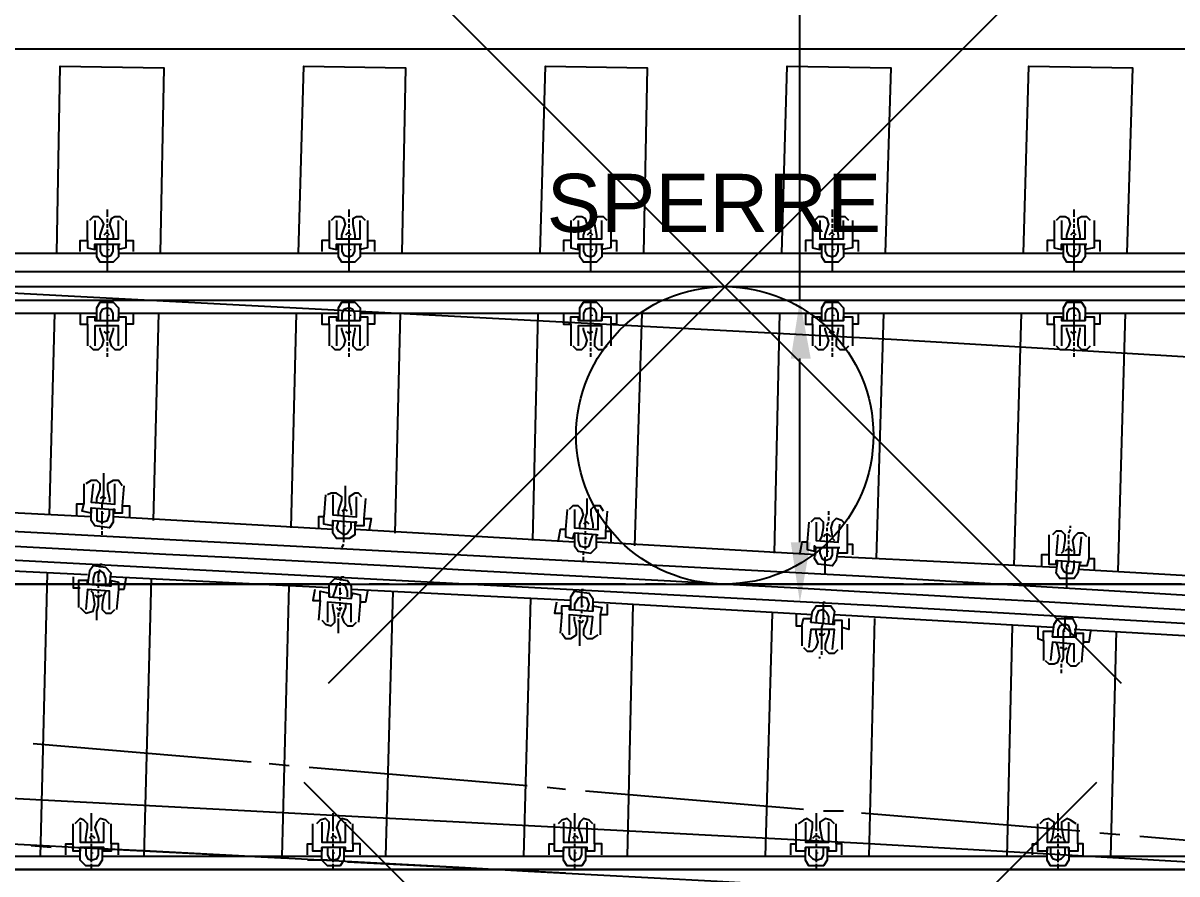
# Model space of a CAD drawing. Header units: millimetres. Extents: x -45 to 90, y -17 to 16.
# Drawn here: x 24.821 to 27.732, y -0.731 to 1.415 of the extents above; entities that cross this region are included whole.
import ezdxf

# ---------------------------------------------------------------- set-up
doc = ezdxf.new("R2010")
doc.units = ezdxf.units.MM
doc.header["$PDMODE"] = 3
doc.layers.add('PDF_Geometry', color=7, linetype='Continuous')
doc.layers.add('PDF_Solid Fills', color=7, linetype='Continuous')
doc.styles.get("Standard").update_dxf_attribs({"font": 'arial.ttf'})

msp = doc.modelspace()

# ---------------------------------------------------------------- linework, layer by layer
at = {"color": 5}
msp.add_line((0, 1.35), (53.4325, 1.35), dxfattribs=at)
at = {"color": 2}
for p, q in [((0, 0.75), (53.4325, 0.75)), ((0, 0), (53.4325, 0)), ((0, 0), (42.783, 0))]:
    msp.add_line(p, q, dxfattribs=at)
msp.add_circle((26.5909, 0.375), 0.375, dxfattribs=at)
for radius in [500.8082, 500.0582]:
    msp.add_arc((-0.8299, -500.0575), radius, 85.235272, 89.904911, dxfattribs=at)
for p in [(26.5909, 0.75), (26.5293, -1.4994)]:
    msp.add_point(p, dxfattribs=at)
at = {"layer": 'PDF_Geometry', "lineweight": 25}
for points in [[(26.7804, 0.7151), (26.7804, 2.205)], [(24.9055, 0.8343), (24.9147, 1.3065), (25.176, 1.3019), (25.1668, 0.8343)], [(25.5152, 0.8343), (25.529, 1.3065), (25.7857, 1.3019), (25.7765, 0.8343)], [(26.1249, 0.8343), (26.1386, 1.3065), (26.3954, 1.3019), (26.3862, 0.8343)], [(26.7346, 0.8343), (26.7483, 1.3065), (27.0096, 1.3019), (26.9959, 0.8343)], [(27.3443, 0.8343), (27.358, 1.3065), (27.6193, 1.3019), (27.6056, 0.8343)], [(32.5654, -0.9971), (32.5096, -0.9928), (29.7237, -0.8144), (26.94, -0.6541), (24.1512, -0.5076), (21.3629, -0.3748), (18.0024, -0.2366), (18.0024, 1.0377), (21.4207, 0.8974), (24.2158, 0.7643), (27.011, 0.6174), (29.8016, 0.4522), (32.5756, 0.2745), (32.616, 0.2745)], [(25.0339, 0.926), (25.0339, 0.9352), (25.0339, 0.9399), (25.0339, 0.9443)], [(25.6436, 0.926), (25.6436, 0.9352), (25.6436, 0.9399), (25.6436, 0.9443)], [(26.2533, 0.926), (26.2533, 0.9352), (26.2533, 0.9399), (26.2533, 0.9443)], [(26.8629, 0.926), (26.8629, 0.9352), (26.8629, 0.9399), (26.8629, 0.9443)], [(27.4726, 0.926), (27.4726, 0.9352), (27.4726, 0.9399), (27.4726, 0.9443)], [(24.9651, 0.8389), (24.9651, 0.8664), (24.9834, 0.8664), (24.9834, 0.8802), (24.9834, 0.9168)], [(25.0155, 0.871), (25.0155, 0.8802), (25.0247, 0.9077), (25.0201, 0.9168), (25.011, 0.926), (24.9972, 0.926), (24.988, 0.9168)], [(25.0018, 0.9168), (25.0018, 0.871), (25.0614, 0.871), (25.0614, 0.9168)], [(25.0339, 0.9122), (25.0339, 0.9214)], [(25.0339, 0.8985), (25.0339, 0.9077)], [(25.0751, 0.9168), (25.066, 0.926), (25.0522, 0.926), (25.043, 0.9214), (25.0385, 0.9077), (25.0476, 0.8802), (25.0476, 0.871)], [(25.0797, 0.9168), (25.0797, 0.8664), (25.0981, 0.8664), (25.0981, 0.8389)], [(25.5931, 0.9168), (25.5931, 0.8664), (25.5748, 0.8664), (25.5748, 0.8389)], [(25.6252, 0.871), (25.6252, 0.8802), (25.6344, 0.9077), (25.6298, 0.9214), (25.6206, 0.926), (25.6069, 0.926), (25.5977, 0.9168)], [(25.6115, 0.9168), (25.6115, 0.871), (25.6711, 0.871), (25.6711, 0.9168)], [(25.6436, 0.9122), (25.6436, 0.9214)], [(25.6436, 0.8985), (25.6436, 0.9077)], [(25.6848, 0.9168), (25.6757, 0.926), (25.6619, 0.926), (25.6527, 0.9214), (25.6527, 0.9077), (25.6573, 0.8802), (25.6573, 0.871)], [(25.6894, 0.9168), (25.6894, 0.8664), (25.7077, 0.8664), (25.7077, 0.8389)], [(26.2028, 0.9168), (26.2028, 0.8664), (26.1845, 0.8664), (26.1845, 0.8389)], [(26.2349, 0.871), (26.2349, 0.8802), (26.2441, 0.9077), (26.2395, 0.9214), (26.2303, 0.926), (26.2166, 0.926), (26.2074, 0.9168)], [(26.2212, 0.9168), (26.2212, 0.871), (26.2808, 0.871), (26.2808, 0.9168)], [(26.2533, 0.9122), (26.2533, 0.9214)], [(26.2533, 0.8985), (26.2533, 0.9077)], [(26.2945, 0.9168), (26.2853, 0.926), (26.2716, 0.926), (26.2624, 0.9214), (26.2624, 0.9077), (26.267, 0.8802), (26.267, 0.871)], [(26.3037, 0.9168), (26.3037, 0.8664), (26.3174, 0.8664), (26.3174, 0.8389)], [(26.8125, 0.9168), (26.8125, 0.8664), (26.7942, 0.8664), (26.7942, 0.8389)], [(26.8446, 0.871), (26.8446, 0.8802), (26.8538, 0.9077), (26.8492, 0.9214), (26.84, 0.926), (26.8263, 0.926), (26.8171, 0.9168)], [(26.8308, 0.9168), (26.8308, 0.871), (26.8904, 0.871), (26.8904, 0.9168)], [(26.8629, 0.9122), (26.8629, 0.9214)], [(26.8629, 0.8985), (26.8629, 0.9077)], [(26.9042, 0.9168), (26.895, 0.926), (26.8813, 0.926), (26.8721, 0.9214), (26.8721, 0.9077), (26.8767, 0.8802), (26.8767, 0.871)], [(26.9134, 0.9168), (26.9134, 0.8664), (26.9271, 0.8664), (26.9271, 0.8389)], [(27.4222, 0.9168), (27.4222, 0.8664), (27.4039, 0.8664), (27.4039, 0.8389)], [(27.4543, 0.871), (27.4543, 0.8802), (27.4635, 0.9077), (27.4589, 0.9214), (27.4497, 0.926), (27.436, 0.926), (27.4268, 0.9168)], [(27.4405, 0.9168), (27.4405, 0.871), (27.5001, 0.871), (27.5001, 0.9168)], [(27.4726, 0.9122), (27.4726, 0.9214)], [(27.4726, 0.8985), (27.4726, 0.9077)], [(27.5139, 0.9168), (27.5047, 0.926), (27.491, 0.926), (27.4818, 0.9214), (27.4818, 0.9077), (27.4864, 0.8802), (27.4864, 0.871)], [(27.5231, 0.9168), (27.5231, 0.8664), (27.5368, 0.8664), (27.5368, 0.8389)], [(25.0385, 0.8802), (25.0339, 0.8847), (25.0293, 0.8847), (25.0247, 0.8802)], [(25.0339, 0.8847), (25.0339, 0.8939)], [(25.0339, 0.7885), (25.0339, 0.8022), (25.0339, 0.816), (25.0339, 0.8297), (25.0339, 0.8435), (25.0339, 0.8526), (25.0339, 0.8664), (25.0339, 0.8802)], [(25.6481, 0.8802), (25.6436, 0.8847), (25.639, 0.8847), (25.6344, 0.8802)], [(25.6436, 0.8847), (25.6436, 0.8939)], [(25.6436, 0.7885), (25.6436, 0.8022), (25.6436, 0.816), (25.6436, 0.8297), (25.6436, 0.8435), (25.6436, 0.8526), (25.6436, 0.8664), (25.6436, 0.8802)], [(26.2578, 0.8802), (26.2533, 0.8847), (26.2487, 0.8847), (26.2441, 0.8802)], [(26.2533, 0.8847), (26.2533, 0.8939)], [(26.2533, 0.7885), (26.2533, 0.8022), (26.2533, 0.816), (26.2533, 0.8297), (26.2533, 0.8435), (26.2533, 0.8526), (26.2533, 0.8664), (26.2533, 0.8802)], [(26.8675, 0.8802), (26.8629, 0.8847), (26.8584, 0.8847), (26.8538, 0.8802)], [(26.8629, 0.8847), (26.8629, 0.8939)], [(26.8629, 0.7885), (26.8629, 0.8022), (26.8629, 0.816), (26.8629, 0.8297), (26.8629, 0.8435), (26.8629, 0.8526), (26.8629, 0.8664), (26.8629, 0.8802)], [(27.4772, 0.8802), (27.4726, 0.8847), (27.468, 0.8847), (27.4635, 0.8802)], [(27.4726, 0.8847), (27.4726, 0.8939)], [(27.4726, 0.7885), (27.4726, 0.8022), (27.4726, 0.816), (27.4726, 0.8297), (27.4726, 0.8435), (27.4726, 0.8526), (27.4726, 0.8664), (27.4726, 0.8802)], [(24.9834, 0.8664), (24.9834, 0.8481), (25.0018, 0.8435), (25.0018, 0.8572), (25.0064, 0.8572), (25.0614, 0.8572), (25.0614, 0.8253), (25.0476, 0.8114), (25.0155, 0.8114), (25.0064, 0.8253), (25.0064, 0.8572)], [(25.0155, 0.8572), (25.0155, 0.8389), (25.0201, 0.8297), (25.0339, 0.8253), (25.043, 0.8297), (25.0476, 0.8389), (25.0476, 0.8572)], [(25.0797, 0.8664), (25.0797, 0.8481), (25.0614, 0.8435), (25.0614, 0.8572), (25.066, 0.8572)], [(25.5931, 0.8664), (25.5931, 0.8481), (25.6115, 0.8435), (25.6115, 0.8572), (25.6161, 0.8572), (25.6711, 0.8572), (25.6711, 0.8253), (25.6573, 0.8114), (25.6252, 0.8114), (25.6161, 0.8253), (25.6161, 0.8572)], [(25.6252, 0.8572), (25.6252, 0.8389), (25.6298, 0.8297), (25.6436, 0.8253), (25.6527, 0.8297), (25.6573, 0.8389), (25.6573, 0.8572)], [(25.6894, 0.8664), (25.6894, 0.8481), (25.6711, 0.8435), (25.6711, 0.8572), (25.6757, 0.8572)], [(26.2028, 0.8664), (26.2028, 0.8481), (26.2212, 0.8435), (26.2212, 0.8572), (26.2257, 0.8572), (26.2808, 0.8572), (26.2808, 0.8253), (26.267, 0.8114), (26.2349, 0.8114), (26.2257, 0.8253), (26.2257, 0.8572)], [(26.2349, 0.8572), (26.2349, 0.8389), (26.2395, 0.8297), (26.2533, 0.8253), (26.2624, 0.8297), (26.267, 0.8389), (26.267, 0.8572)], [(26.3037, 0.8664), (26.3037, 0.8481), (26.2808, 0.8435), (26.2808, 0.8572), (26.2853, 0.8572)], [(26.8125, 0.8664), (26.8125, 0.8481), (26.8308, 0.8435), (26.8308, 0.8572), (26.8354, 0.8572), (26.8904, 0.8572), (26.8904, 0.8253), (26.8767, 0.8114), (26.8446, 0.8114), (26.8354, 0.8253), (26.8354, 0.8572)], [(26.8446, 0.8572), (26.8446, 0.8389), (26.8492, 0.8297), (26.8629, 0.8253), (26.8721, 0.8297), (26.8767, 0.8389), (26.8767, 0.8572)], [(26.9134, 0.8664), (26.9134, 0.8481), (26.8904, 0.8435), (26.8904, 0.8572), (26.895, 0.8572)], [(27.4222, 0.8664), (27.4222, 0.8481), (27.4405, 0.8435), (27.4405, 0.8572), (27.4451, 0.8572), (27.5001, 0.8572), (27.5001, 0.8253), (27.491, 0.8114), (27.4543, 0.8114), (27.4451, 0.8253), (27.4451, 0.8572)], [(27.4543, 0.8572), (27.4543, 0.8389), (27.4589, 0.8297), (27.4726, 0.8253), (27.4818, 0.8297), (27.4864, 0.8389), (27.4864, 0.8572)], [(27.5231, 0.8664), (27.5231, 0.8481), (27.5001, 0.8435), (27.5001, 0.8572), (27.5047, 0.8572)], [(24.4471, 0.8343), (25.0064, 0.8343)], [(25.0614, 0.8343), (25.6161, 0.8343)], [(25.6711, 0.8343), (26.2257, 0.8343)], [(26.2808, 0.8343), (26.8354, 0.8343)], [(26.8904, 0.8343), (27.4451, 0.8343)], [(27.5001, 0.8343), (28.0548, 0.8343)], [(32.5931, 0.7151), (18.6069, 0.7151), (18.6069, 0.7885), (32.5931, 0.7885), (32.6527, 0.7885), (32.7123, 0.7885), (40.7849, 0.7885), (41.9722, 0.7885)], [(32.7123, 0.7151), (32.6527, 0.7151), (32.5931, 0.7151), (19.0745, 0.7151), (18.1394, 0.7151), (17.1859, 0.7151), (17.1859, 0.6968), (17.1721, 0.6968), (17.1492, 0.6876), (17.14, 0.6693), (17.1492, 0.6464), (17.1675, 0.6372)], [(24.9834, 0.6555), (24.9834, 0.6739), (25.0018, 0.6739), (25.0018, 0.6647), (25.0064, 0.6647), (25.0064, 0.6968), (25.0155, 0.7107), (25.0476, 0.7107), (25.0614, 0.6968), (25.0614, 0.6647), (25.0614, 0.6739), (25.0797, 0.6739), (25.0797, 0.6555)], [(25.0339, 0.6143), (25.0339, 0.6234), (25.0339, 0.628), (25.0339, 0.6372), (25.0339, 0.6418), (25.0339, 0.6509), (25.0339, 0.6555), (25.0339, 0.6647), (25.0339, 0.6693), (25.0339, 0.6784), (25.0339, 0.6876), (25.0339, 0.6922), (25.0339, 0.7014), (25.0339, 0.706), (25.0339, 0.7151), (25.0385, 0.7151)], [(25.5931, 0.6555), (25.5931, 0.6739), (25.6115, 0.6739), (25.6115, 0.6647), (25.6161, 0.6647), (25.6161, 0.6968), (25.6252, 0.7107), (25.6573, 0.7107), (25.6711, 0.6968), (25.6711, 0.6647), (25.6711, 0.6739), (25.6894, 0.6739), (25.6894, 0.6555)], [(25.6436, 0.6143), (25.6436, 0.6234), (25.6436, 0.628), (25.6436, 0.6372), (25.6436, 0.6418), (25.6436, 0.6509), (25.6436, 0.6555), (25.6436, 0.6647), (25.6436, 0.6693), (25.6436, 0.6784), (25.6436, 0.6876), (25.6436, 0.6922), (25.6436, 0.7014), (25.6436, 0.706), (25.6436, 0.7151), (25.6481, 0.7151)], [(26.2028, 0.6555), (26.2028, 0.6739), (26.2212, 0.6739), (26.2212, 0.6647), (26.2257, 0.6647), (26.2257, 0.6968), (26.2349, 0.7107), (26.267, 0.7107), (26.2808, 0.6968), (26.2808, 0.6647), (26.2808, 0.6739), (26.3037, 0.6739), (26.3037, 0.6555)], [(26.2533, 0.6143), (26.2533, 0.6234), (26.2533, 0.628), (26.2533, 0.6372), (26.2533, 0.6418), (26.2533, 0.6509), (26.2533, 0.6555), (26.2533, 0.6647), (26.2533, 0.6693), (26.2533, 0.6784), (26.2533, 0.6876), (26.2533, 0.6922), (26.2533, 0.7014), (26.2533, 0.706), (26.2533, 0.7151), (26.2578, 0.7151)], [(26.8125, 0.6555), (26.8125, 0.6739), (26.8308, 0.6739), (26.8308, 0.6647), (26.8354, 0.6647), (26.8354, 0.6968), (26.8446, 0.7107), (26.8767, 0.7107), (26.8904, 0.6968), (26.8904, 0.6647), (26.8904, 0.6739), (26.9134, 0.6739), (26.9134, 0.6555)], [(26.8629, 0.6143), (26.8629, 0.6234), (26.8629, 0.628), (26.8629, 0.6372), (26.8629, 0.6418), (26.8629, 0.6509), (26.8629, 0.6555), (26.8629, 0.6647), (26.8629, 0.6693), (26.8629, 0.6784), (26.8629, 0.6876), (26.8629, 0.6922), (26.8629, 0.7014), (26.8629, 0.706), (26.8629, 0.7151), (26.8675, 0.7151)], [(27.4222, 0.6555), (27.4222, 0.6739), (27.4405, 0.6739), (27.4405, 0.6647), (27.4451, 0.6647), (27.4451, 0.6968), (27.4543, 0.7107), (27.491, 0.7107), (27.5001, 0.6968), (27.5001, 0.6647), (27.5001, 0.6739), (27.5231, 0.6739), (27.5231, 0.6555)], [(27.4726, 0.6143), (27.4726, 0.6234), (27.4726, 0.628), (27.4726, 0.6372), (27.4726, 0.6418), (27.4726, 0.6509), (27.4726, 0.6555), (27.4726, 0.6647), (27.4726, 0.6693), (27.4726, 0.6784), (27.4726, 0.6876), (27.4726, 0.6922), (27.4726, 0.7014), (27.4726, 0.706), (27.4726, 0.7151), (27.4772, 0.7151)], [(24.4471, 0.683), (25.0064, 0.683)], [(24.8872, 0.1742), (24.9009, 0.683)], [(24.9651, 0.683), (24.9651, 0.6555), (24.9834, 0.6555), (24.9834, 0.6005)], [(25.0476, 0.6647), (25.0476, 0.683), (25.043, 0.6922), (25.0339, 0.6968), (25.0201, 0.6922), (25.0155, 0.683), (25.0155, 0.6647)], [(25.0614, 0.683), (25.6161, 0.683)], [(25.0981, 0.683), (25.0981, 0.6555), (25.0797, 0.6555), (25.0797, 0.6005)], [(25.1622, 0.683), (25.1485, 0.1604)], [(25.4969, 0.1421), (25.5106, 0.683)], [(25.5748, 0.683), (25.5748, 0.6555), (25.5931, 0.6555), (25.5931, 0.6005)], [(25.6573, 0.6647), (25.6573, 0.683), (25.6527, 0.6922), (25.6436, 0.6968), (25.6298, 0.6922), (25.6252, 0.683), (25.6252, 0.6647)], [(25.6711, 0.683), (26.2257, 0.683)], [(25.7077, 0.683), (25.7077, 0.6555), (25.6894, 0.6555), (25.6894, 0.6005)], [(25.7719, 0.683), (25.7582, 0.1284)], [(26.1066, 0.11), (26.1203, 0.683)], [(26.1845, 0.683), (26.1845, 0.6555), (26.2028, 0.6555), (26.2028, 0.6005)], [(26.267, 0.6647), (26.267, 0.683), (26.2624, 0.6922), (26.2533, 0.6968), (26.2395, 0.6922), (26.2349, 0.683), (26.2349, 0.6647)], [(26.2808, 0.683), (26.8354, 0.683)], [(26.3174, 0.683), (26.3174, 0.6555), (26.3037, 0.6555), (26.3037, 0.6005)], [(26.3816, 0.683), (26.3633, 0.0963)], [(26.7162, 0.0779), (26.73, 0.683)], [(26.7942, 0.683), (26.7942, 0.6555), (26.8125, 0.6555), (26.8125, 0.6005)], [(26.8767, 0.6647), (26.8767, 0.683), (26.8721, 0.6922), (26.8629, 0.6968), (26.8492, 0.6922), (26.8446, 0.683), (26.8446, 0.6647)], [(26.8904, 0.683), (27.4451, 0.683)], [(26.9271, 0.683), (26.9271, 0.6555), (26.9134, 0.6555), (26.9134, 0.6005)], [(26.9913, 0.683), (26.973, 0.0642)], [(27.3214, 0.0458), (27.3397, 0.683)], [(27.4039, 0.683), (27.4039, 0.6555), (27.4222, 0.6555), (27.4222, 0.6005)], [(27.4864, 0.6647), (27.4864, 0.683), (27.4818, 0.6922), (27.4726, 0.6968), (27.4589, 0.6922), (27.4543, 0.683), (27.4543, 0.6647)], [(27.5001, 0.683), (28.0548, 0.683)], [(27.5368, 0.683), (27.5368, 0.6555), (27.5231, 0.6555), (27.5231, 0.6005)], [(27.601, 0.683), (27.5826, 0.0321)], [(24.988, 0.6005), (24.9972, 0.5914), (25.011, 0.5914), (25.0201, 0.6005), (25.0247, 0.6143), (25.0155, 0.6418), (25.0155, 0.6464)], [(25.0614, 0.6005), (25.0614, 0.6509), (25.0018, 0.6509), (25.0018, 0.6005)], [(25.0064, 0.6647), (25.0614, 0.6647)], [(25.0476, 0.6464), (25.0476, 0.6418), (25.0385, 0.6143), (25.043, 0.6005), (25.0522, 0.5914), (25.066, 0.5914), (25.0751, 0.6005)], [(25.5977, 0.6005), (25.6069, 0.5914), (25.6206, 0.5914), (25.6298, 0.6005), (25.6344, 0.6143), (25.6252, 0.6418), (25.6252, 0.6464)], [(25.6711, 0.6005), (25.6711, 0.6509), (25.6115, 0.6509), (25.6115, 0.6005)], [(25.6161, 0.6647), (25.6711, 0.6647)], [(25.6573, 0.6464), (25.6573, 0.6418), (25.6527, 0.6143), (25.6527, 0.6005), (25.6619, 0.5914), (25.6757, 0.5914), (25.6848, 0.6005)], [(26.2074, 0.6005), (26.2166, 0.5914), (26.2303, 0.5914), (26.2395, 0.6005), (26.2441, 0.6143), (26.2349, 0.6418), (26.2349, 0.6464)], [(26.2808, 0.6005), (26.2808, 0.6509), (26.2212, 0.6509), (26.2212, 0.6005)], [(26.2257, 0.6647), (26.2808, 0.6647)], [(26.267, 0.6464), (26.267, 0.6418), (26.2624, 0.6143), (26.2624, 0.6005), (26.2716, 0.5914), (26.2853, 0.5914), (26.2945, 0.6005)], [(26.8171, 0.6005), (26.8263, 0.5914), (26.84, 0.5914), (26.8492, 0.6005), (26.8538, 0.6143), (26.8446, 0.6418), (26.8446, 0.6464)], [(26.8904, 0.6005), (26.8904, 0.6509), (26.8308, 0.6509), (26.8308, 0.6005)], [(26.8354, 0.6647), (26.8904, 0.6647)], [(26.8767, 0.6464), (26.8767, 0.6418), (26.8721, 0.6143), (26.8721, 0.6005), (26.8813, 0.5914), (26.895, 0.5914), (26.9042, 0.6005)], [(27.4268, 0.6005), (27.436, 0.5914), (27.4497, 0.5914), (27.4589, 0.6005), (27.4635, 0.6143), (27.4543, 0.6418), (27.4543, 0.6464)], [(27.5001, 0.6005), (27.5001, 0.6509), (27.4405, 0.6509), (27.4405, 0.6005)], [(27.4451, 0.6647), (27.5001, 0.6647)], [(27.4864, 0.6464), (27.4864, 0.6418), (27.4818, 0.6143), (27.4818, 0.6005), (27.491, 0.5914), (27.5047, 0.5914), (27.5139, 0.6005)], [(25.0247, 0.6372), (25.0293, 0.6326), (25.0339, 0.6326), (25.0385, 0.6372)], [(25.6344, 0.6372), (25.639, 0.6326), (25.6436, 0.6326), (25.6481, 0.6372)], [(26.2441, 0.6372), (26.2487, 0.6326), (26.2533, 0.6326), (26.2578, 0.6372)], [(26.8538, 0.6372), (26.8584, 0.6326), (26.8629, 0.6326), (26.8675, 0.6372)], [(27.4635, 0.6372), (27.468, 0.6326), (27.4726, 0.6326), (27.4772, 0.6372)], [(25.0339, 0.6005), (25.0339, 0.6097)], [(25.0339, 0.5868), (25.0339, 0.5961)], [(25.0339, 0.573), (25.0339, 0.5822)], [(25.6436, 0.6005), (25.6436, 0.6097)], [(25.6436, 0.5868), (25.6436, 0.5961)], [(25.6436, 0.573), (25.6436, 0.5822)], [(26.2533, 0.6005), (26.2533, 0.6097)], [(26.2533, 0.5868), (26.2533, 0.5961)], [(26.2533, 0.573), (26.2533, 0.5822)], [(26.8629, 0.6005), (26.8629, 0.6097)], [(26.8629, 0.5868), (26.8629, 0.5961)], [(26.8629, 0.573), (26.8629, 0.5822)], [(27.4726, 0.6005), (27.4726, 0.6097)], [(27.4726, 0.5868), (27.4726, 0.5961)], [(27.4726, 0.573), (27.4726, 0.5822)], [(26.7804, 0.1054), (26.7804, 0.5684)], [(32.6114, -0.3988), (32.5518, -0.3942), (29.7601, -0.2155), (26.973, -0.055), (24.1812, 0.0917), (21.3895, 0.2246), (18.6024, 0.3392), (18.6024, 0.4126), (21.3941, 0.298), (24.1858, 0.165), (26.9775, 0.0183), (29.7647, -0.1467), (32.5564, -0.3255), (32.616, -0.3255)], [(25.0201, 0.1879), (25.0201, 0.2017), (25.0247, 0.2155), (25.0247, 0.2292), (25.0247, 0.243), (25.0247, 0.2567), (25.0247, 0.2705), (25.0247, 0.2796)], [(24.9743, 0.2523), (24.9743, 0.2017), (24.9559, 0.2017), (24.9559, 0.1742)], [(25.0064, 0.2063), (25.0064, 0.2155), (25.0155, 0.2384), (25.0155, 0.2523), (25.0064, 0.2613), (24.9926, 0.2613), (24.9789, 0.2523)], [(24.9972, 0.2523), (24.9926, 0.2063), (25.0522, 0.2017), (25.0522, 0.2523)], [(25.0705, 0.2475), (25.0614, 0.2613), (25.0476, 0.2613), (25.0339, 0.2523), (25.0339, 0.2384), (25.0385, 0.2155), (25.0385, 0.2063)], [(25.0751, 0.2475), (25.0705, 0.1971), (25.0889, 0.1971), (25.0889, 0.1696)], [(25.6298, 0.1054), (25.6298, 0.1192), (25.6298, 0.1329), (25.6298, 0.1467), (25.6298, 0.1559), (25.6298, 0.1696), (25.6298, 0.1834), (25.6344, 0.1971), (25.6344, 0.2109), (25.6344, 0.2246), (25.6344, 0.2384), (25.6344, 0.2475)], [(25.0293, 0.2155), (25.0247, 0.22), (25.0201, 0.22), (25.0155, 0.2155)], [(25.584, 0.2246), (25.5794, 0.1696), (25.5656, 0.1696), (25.5656, 0.1421)], [(25.6161, 0.1742), (25.6161, 0.1834), (25.6252, 0.2109), (25.6252, 0.22), (25.6115, 0.2292), (25.5977, 0.2292), (25.5886, 0.2246)], [(25.6023, 0.2246), (25.6023, 0.1742), (25.6619, 0.1696), (25.6619, 0.22)], [(25.6757, 0.22), (25.6665, 0.2292), (25.6573, 0.2292), (25.6436, 0.22), (25.6436, 0.2063), (25.6481, 0.1834), (25.6481, 0.1742)], [(25.6848, 0.2155), (25.6802, 0.165), (25.6986, 0.165), (25.694, 0.1377)], [(26.2395, 0.1377), (26.2395, 0.1513), (26.2395, 0.165), (26.2441, 0.1788), (26.2441, 0.1925), (26.2441, 0.2063), (26.2441, 0.2155)], [(24.9926, 0.1696), (24.4379, 0.1971)], [(25.0705, 0.1971), (25.0705, 0.1788), (25.0522, 0.1788), (25.0522, 0.1879), (25.0476, 0.1879), (25.0476, 0.1559), (25.0385, 0.1421), (25.0018, 0.1467), (24.9926, 0.1604), (24.9926, 0.1925), (24.9926, 0.1788), (24.9697, 0.1834), (24.9743, 0.2017)], [(24.9926, 0.1925), (25.0476, 0.1879)], [(25.0064, 0.1925), (25.0064, 0.1742), (25.0064, 0.1604), (25.0201, 0.1559), (25.0339, 0.1604), (25.0385, 0.1742), (25.0385, 0.1879)], [(25.0201, 0.1513), (25.0201, 0.165), (25.0201, 0.1788), (25.0201, 0.1834)], [(25.639, 0.1834), (25.6344, 0.1879), (25.6298, 0.1879), (25.6252, 0.1834)], [(26.1937, 0.1879), (26.1891, 0.1377), (26.1753, 0.1377), (26.1707, 0.11)], [(26.2257, 0.1421), (26.2257, 0.1513), (26.2349, 0.1742), (26.2303, 0.1879), (26.2212, 0.1971), (26.2074, 0.1971), (26.1982, 0.1879)], [(26.212, 0.1879), (26.212, 0.1421), (26.2716, 0.1377), (26.2716, 0.1879)], [(26.2853, 0.1834), (26.2762, 0.1971), (26.2624, 0.1971), (26.2533, 0.1879), (26.2533, 0.1742), (26.2578, 0.1513), (26.2578, 0.1421)], [(26.2945, 0.1834), (26.2899, 0.1329), (26.3037, 0.1329), (26.3037, 0.1054)], [(26.8538, 0.1742), (26.8538, 0.1834)], [(25.0201, 0.1377), (25.0201, 0.1467)], [(25.6023, 0.1377), (25.0476, 0.1696)], [(25.6802, 0.165), (25.6802, 0.1467), (25.6573, 0.1467), (25.6619, 0.1559), (25.6573, 0.1559), (25.6573, 0.1238), (25.6436, 0.1146), (25.6115, 0.1146), (25.6023, 0.1284), (25.6023, 0.1604), (25.6023, 0.1467), (25.5794, 0.1513), (25.5794, 0.1696)], [(25.6023, 0.1604), (25.6573, 0.1559)], [(25.6161, 0.1604), (25.6115, 0.1421), (25.6161, 0.1329), (25.6298, 0.1238), (25.639, 0.1284), (25.6481, 0.1421), (25.6481, 0.1559)], [(26.2487, 0.1513), (26.2441, 0.1559), (26.2395, 0.1559), (26.2349, 0.1513)], [(26.8033, 0.1559), (26.7988, 0.1054), (26.785, 0.1054), (26.7804, 0.0779)], [(26.8308, 0.11), (26.8354, 0.1192), (26.84, 0.1421), (26.84, 0.1559), (26.8308, 0.165), (26.8171, 0.165), (26.8079, 0.1559)], [(26.8217, 0.1559), (26.8217, 0.11), (26.8767, 0.1054), (26.8813, 0.1513)], [(26.8492, 0.1467), (26.8538, 0.1559)], [(26.8538, 0.1604), (26.8538, 0.1696)], [(26.895, 0.1513), (26.8859, 0.1604), (26.8721, 0.165), (26.8629, 0.1559), (26.8584, 0.1421), (26.8629, 0.1146), (26.8675, 0.11)], [(26.8996, 0.1513), (26.8996, 0.1009), (26.9134, 0.1009), (26.9134, 0.0733)], [(27.4635, 0.1421), (27.4635, 0.1467)], [(25.0201, 0.1238), (25.0201, 0.1329)], [(26.212, 0.1054), (25.6573, 0.1377)], [(26.1891, 0.1377), (26.1891, 0.1192), (26.2074, 0.1146), (26.212, 0.1284), (26.212, 0.0963), (26.2212, 0.0825), (26.2533, 0.0779), (26.267, 0.0917), (26.267, 0.1238), (26.212, 0.1284)], [(26.2212, 0.1284), (26.2212, 0.11), (26.2257, 0.0963), (26.2395, 0.0917), (26.2487, 0.0963), (26.2533, 0.11), (26.2578, 0.1238)], [(26.2395, 0.1238), (26.2395, 0.1329)], [(26.2395, 0.1009), (26.2395, 0.1146), (26.2395, 0.1192)], [(26.2899, 0.1329), (26.2899, 0.1146), (26.267, 0.1146), (26.267, 0.1238), (26.2716, 0.1238)], [(26.8584, 0.1192), (26.8538, 0.1238), (26.8446, 0.1238), (26.84, 0.1192)], [(26.8492, 0.1329), (26.8492, 0.1421)], [(26.8492, 0.0688), (26.8492, 0.0825), (26.8492, 0.0871), (26.8492, 0.0917), (26.8492, 0.1009), (26.8492, 0.1054), (26.8492, 0.1146), (26.8492, 0.1192), (26.8492, 0.1284)], [(27.4084, 0.1238), (27.4084, 0.0733), (27.3901, 0.0733), (27.3901, 0.0458)], [(27.4405, 0.0779), (27.4451, 0.0825), (27.4497, 0.11), (27.4497, 0.1238), (27.4405, 0.1329), (27.4268, 0.1329), (27.4176, 0.1238)], [(27.4314, 0.1238), (27.4268, 0.0733), (27.4864, 0.0733), (27.491, 0.1192)], [(27.4589, 0.1284), (27.4635, 0.1377)], [(27.4589, 0.1146), (27.4589, 0.1238)], [(27.5047, 0.1192), (27.4955, 0.1284), (27.4818, 0.1284), (27.4726, 0.1192), (27.468, 0.11), (27.4726, 0.0825), (27.4726, 0.0733)], [(27.5093, 0.1192), (27.5093, 0.0642), (27.5231, 0.0642), (27.5231, 0.0367)], [(25.6252, 0.0917), (25.6298, 0.1009)], [(26.2395, 0.0871), (26.2395, 0.0963)], [(26.8217, 0.0733), (26.267, 0.1054)], [(26.7988, 0.1054), (26.7988, 0.0871), (26.8171, 0.0825), (26.8171, 0.0963), (26.8217, 0.0917), (26.8767, 0.0917), (26.8721, 0.0596), (26.8629, 0.0458), (26.8263, 0.0504), (26.8171, 0.0642), (26.8217, 0.0917)], [(26.8308, 0.0917), (26.8308, 0.0779), (26.8354, 0.0642), (26.8446, 0.0596), (26.8584, 0.0642), (26.8629, 0.0733), (26.8629, 0.0917)], [(26.8996, 0.1009), (26.8996, 0.0779), (26.8767, 0.0779), (26.8767, 0.0917), (26.8813, 0.0917)], [(27.4543, -0.0092), (27.4543, 0.0046), (27.4543, 0.0183), (27.4543, 0.0321), (27.4543, 0.0458), (27.4589, 0.055), (27.4589, 0.0688), (27.4589, 0.0825), (27.4589, 0.0963)], [(27.4589, 0.1009), (27.4589, 0.11)], [(26.2349, 0.0733), (26.2349, 0.0825)], [(26.2349, 0.0596), (26.2349, 0.0688)], [(26.8446, 0.0231), (26.8446, 0.0367), (26.8446, 0.0413), (26.8446, 0.0504), (26.8446, 0.055), (26.8446, 0.0642), (26.8446, 0.0688)], [(27.4268, 0.0413), (26.8767, 0.0688)], [(27.4084, 0.0733), (27.4084, 0.0504), (27.4268, 0.0504), (27.4268, 0.0596), (27.4314, 0.0596), (27.4864, 0.055), (27.4818, 0.0275), (27.4726, 0.0138), (27.436, 0.0138), (27.4268, 0.0275), (27.4314, 0.0596)], [(27.4405, 0.0596), (27.4405, 0.0413), (27.4451, 0.0321), (27.4543, 0.0275), (27.468, 0.0275), (27.4726, 0.0413), (27.4726, 0.0596)], [(27.468, 0.0825), (27.4635, 0.0871), (27.4543, 0.0871), (27.4497, 0.0825)], [(27.5093, 0.0642), (27.5047, 0.0458), (27.4864, 0.0458), (27.4864, 0.055), (27.491, 0.055)], [(24.9834, 0.0231), (24.4334, 0.0504)], [(25.0385, -0.0046), (25.043, 0.0275), (25.0293, 0.0413), (24.9972, 0.0458), (24.988, 0.0321), (24.9834, 0), (24.9834, 0.0092), (24.9605, 0.0092), (24.9605, -0.0092), (24.9651, -0.0092)], [(25.0293, -0.0046), (25.0293, 0.0138), (25.0247, 0.0275), (25.0155, 0.0321), (25.0018, 0.0275), (24.9972, 0.0138), (24.9972, 0)], [(25.011, 0.0046), (25.011, 0.0092), (25.011, 0.0231), (25.0155, 0.0367)], [(25.0155, 0.0413), (25.0155, 0.0504), (25.0201, 0.0504)], [(28.0365, 0.0046), (27.4818, 0.0367)], [(24.988, 0), (24.6626, 0)], [(24.8643, -0.6876), (24.8826, 0.0275)], [(24.9468, 0.0183), (24.9468, -0.0092), (24.9605, -0.0092), (24.9605, -0.0596)], [(24.9834, 0), (25.0385, -0.0046), (25.043, -0.0046), (25.043, 0.0092), (25.0614, 0.0046), (25.0614, -0.0138)], [(25.011, -0.0092), (25.011, 0)], [(25.5931, -0.0092), (25.0385, 0.0183)], [(25.6436, 0), (25.0385, 0)], [(25.0797, 0.0138), (25.0751, -0.0138), (25.0614, -0.0138), (25.0568, -0.0642)], [(25.1439, 0.0138), (25.1256, -0.6876)], [(25.5702, -0.0413), (25.5702, -0.0183), (25.5931, -0.0229), (25.5931, -0.0321), (25.5931, 0), (25.6069, 0.0138), (25.639, 0.0092), (25.6481, -0.0046), (25.6481, -0.0367), (25.6527, -0.0229), (25.6711, -0.0275), (25.6711, -0.0458)], [(25.639, -0.0321), (25.639, -0.0183), (25.6344, -0.0046), (25.6206, 0), (25.6115, -0.0046), (25.6069, -0.0183), (25.6023, -0.0321)], [(25.6206, 0.0092), (25.6252, 0.0183), (25.6298, 0.0183)], [(25.6206, -0.0046), (25.6206, 0.0046)], [(25.7444, 0), (25.694, 0)], [(26.3403, 0), (25.7903, 0)], [(26.4412, 0), (26.3908, 0)], [(27.0417, 0), (26.4916, 0)], [(27.1426, 0), (27.0921, 0)], [(27.7431, 0), (27.193, 0)], [(24.9651, -0.0596), (24.9789, -0.0733), (24.9972, -0.0688), (25.0018, -0.0504), (24.9972, -0.0229), (24.9926, -0.0183)], [(24.9834, -0.0138), (24.9789, -0.0642)], [(25.0385, -0.0642), (25.0385, -0.0183), (24.9834, -0.0138), (24.988, -0.0138)], [(25.0018, -0.0275), (25.0064, -0.0321), (25.011, -0.0321), (25.0201, -0.0275)], [(25.0064, -0.0915), (25.0064, -0.0825), (25.0064, -0.0688), (25.011, -0.055), (25.011, -0.0413), (25.011, -0.0275)], [(25.011, -0.0229), (25.011, -0.0138)], [(25.0293, -0.0183), (25.0247, -0.0275), (25.0201, -0.0504), (25.0201, -0.0642), (25.0293, -0.0733), (25.043, -0.0733), (25.0522, -0.0642)], [(25.474, -0.6876), (25.4923, -0.0046)], [(25.5565, -0.0138), (25.5519, -0.0413), (25.5702, -0.0413), (25.5656, -0.0915)], [(25.6206, -0.0275), (25.6206, -0.0229), (25.6206, -0.0092)], [(26.2028, -0.0413), (25.6481, -0.0138)], [(25.6894, -0.0183), (25.6848, -0.0458), (25.6711, -0.0458), (25.6665, -0.0963)], [(25.7536, -0.0183), (25.7352, -0.6876)], [(26.1799, -0.0733), (26.1799, -0.055), (26.1982, -0.055), (26.1982, -0.0642), (26.2028, -0.0642), (26.2028, -0.0321), (26.212, -0.0183), (26.2487, -0.0229), (26.2578, -0.0367), (26.2578, -0.0688), (26.2578, -0.055), (26.2808, -0.0596), (26.2762, -0.0779)], [(26.2303, -0.0596), (26.2303, -0.055), (26.2303, -0.0413), (26.2303, -0.0275), (26.2303, -0.0138), (26.2349, -0.0138)], [(25.5748, -0.0915), (25.584, -0.1009), (25.5977, -0.1054), (25.6069, -0.0963), (25.6069, -0.0825), (25.6023, -0.055), (25.6023, -0.0504)], [(25.6481, -0.0963), (25.6481, -0.0504), (25.5886, -0.0458), (25.5886, -0.0963)], [(25.5931, -0.0321), (25.6481, -0.0367)], [(25.6206, -0.0413), (25.6206, -0.0321)], [(25.6206, -0.055), (25.6206, -0.0458)], [(25.6344, -0.0504), (25.6344, -0.0596), (25.6252, -0.0825), (25.6298, -0.0963), (25.639, -0.1054), (25.6527, -0.1054), (25.6619, -0.0963)], [(26.0836, -0.6876), (26.102, -0.0367)], [(26.1662, -0.0458), (26.1616, -0.0733), (26.1799, -0.0733), (26.1753, -0.1238)], [(26.2441, -0.0688), (26.2487, -0.0504), (26.2441, -0.0367), (26.2303, -0.0321), (26.2212, -0.0367), (26.212, -0.0504), (26.212, -0.0642)], [(26.8125, -0.0779), (26.2578, -0.0458)], [(26.2945, -0.0504), (26.2945, -0.0779), (26.2762, -0.0779), (26.2762, -0.1284)], [(26.3587, -0.0504), (26.3449, -0.6876)], [(26.785, -0.1054), (26.7896, -0.0871), (26.8079, -0.0871), (26.8079, -0.0963), (26.8125, -0.0688), (26.8217, -0.055), (26.8584, -0.055), (26.8675, -0.0688), (26.8629, -0.1009)], [(26.8354, -0.165), (26.8354, -0.1513), (26.8354, -0.1375), (26.8354, -0.1238), (26.8354, -0.11), (26.84, -0.0963), (26.84, -0.0871), (26.84, -0.0733), (26.84, -0.0596), (26.84, -0.0458), (26.8446, -0.0458)], [(25.6115, -0.0596), (25.6161, -0.0642), (25.6206, -0.0642), (25.6252, -0.0596)], [(25.6161, -0.0825), (25.6161, -0.0733), (25.6206, -0.0733)], [(25.6161, -0.1238), (25.6161, -0.1146), (25.6161, -0.1009), (25.6161, -0.0871)], [(25.6206, -0.0688), (25.6206, -0.0596)], [(26.1799, -0.1238), (26.1891, -0.1375), (26.2028, -0.1375), (26.2166, -0.1284), (26.2166, -0.1146), (26.212, -0.0915), (26.212, -0.0825)], [(26.2533, -0.1284), (26.2578, -0.0825), (26.1982, -0.0779), (26.1982, -0.1284)], [(26.2028, -0.0642), (26.2578, -0.0688)], [(26.2257, -0.0871), (26.2303, -0.0779)], [(26.2303, -0.0733), (26.2303, -0.0642)], [(26.2441, -0.0825), (26.2441, -0.0915), (26.2349, -0.1146), (26.2349, -0.1284), (26.2441, -0.1375), (26.2578, -0.1375), (26.2716, -0.1284)], [(26.6933, -0.6876), (26.7117, -0.0733)], [(26.7713, -0.0779), (26.7713, -0.1054), (26.785, -0.1054), (26.785, -0.1559)], [(26.8538, -0.1009), (26.8538, -0.0825), (26.8492, -0.0733), (26.84, -0.0642), (26.8263, -0.0688), (26.8217, -0.0825), (26.8217, -0.0963)], [(27.4176, -0.11), (26.8675, -0.0779)], [(26.9042, -0.0871), (26.9042, -0.1146), (26.8859, -0.11), (26.8859, -0.165)], [(26.9684, -0.0871), (26.9546, -0.6876)], [(27.3947, -0.1421), (27.3947, -0.1192), (27.4176, -0.1192), (27.4176, -0.1329), (27.4222, -0.1009), (27.4314, -0.0871), (27.468, -0.0871), (27.4772, -0.1054), (27.4726, -0.1329)], [(27.4405, -0.1971), (27.4451, -0.1879), (27.4451, -0.1834), (27.4451, -0.1742), (27.4451, -0.1696), (27.4451, -0.1604), (27.4451, -0.1559), (27.4451, -0.1467), (27.4451, -0.1421), (27.4451, -0.1329), (27.4451, -0.1284), (27.4451, -0.1192), (27.4497, -0.11), (27.4497, -0.1054), (27.4497, -0.0963), (27.4497, -0.0915), (27.4497, -0.0825), (27.4543, -0.0825)], [(26.2212, -0.0915), (26.2257, -0.0963), (26.2303, -0.0963), (26.2349, -0.0915)], [(26.2257, -0.1559), (26.2257, -0.1467), (26.2257, -0.1329), (26.2257, -0.1192), (26.2257, -0.1054), (26.2257, -0.0915)], [(26.7896, -0.1604), (26.7988, -0.1696), (26.8125, -0.1696), (26.8217, -0.1604), (26.8263, -0.1467), (26.8217, -0.1238), (26.8217, -0.1146)], [(26.8629, -0.165), (26.8675, -0.1146), (26.8079, -0.1146), (26.8033, -0.1604)], [(26.8079, -0.0963), (26.8629, -0.1009), (26.8675, -0.1009), (26.8675, -0.0915), (26.8859, -0.0915), (26.8859, -0.11)], [(26.8538, -0.1146), (26.8538, -0.1238), (26.8446, -0.1513), (26.8446, -0.165), (26.8538, -0.1742), (26.8675, -0.1742), (26.8767, -0.165)], [(27.303, -0.6876), (27.3168, -0.1054)], [(27.3809, -0.11), (27.3809, -0.1375), (27.3947, -0.1421), (27.3947, -0.1925)], [(27.4635, -0.1329), (27.4635, -0.1192), (27.4589, -0.1054), (27.4497, -0.1009), (27.436, -0.1054), (27.4314, -0.1146), (27.4314, -0.1329)], [(28.0273, -0.1467), (27.4726, -0.1146)], [(26.8308, -0.1238), (26.8308, -0.1284), (26.84, -0.1284), (26.8446, -0.1238)], [(27.4176, -0.1329), (27.4726, -0.1329), (27.4772, -0.1329), (27.4772, -0.1238), (27.4955, -0.1238), (27.4955, -0.1467)], [(27.5139, -0.1192), (27.5093, -0.1467), (27.4955, -0.1467), (27.491, -0.1971)], [(27.5781, -0.1192), (27.5643, -0.6876)], [(26.8354, -0.1788), (26.8354, -0.1696)], [(27.3993, -0.1925), (27.4084, -0.2017), (27.4222, -0.2017), (27.4314, -0.1971), (27.436, -0.1834), (27.4314, -0.1559), (27.4268, -0.1467)], [(27.4726, -0.1971), (27.4726, -0.1513), (27.4176, -0.1467), (27.413, -0.1925)], [(27.436, -0.1604), (27.4405, -0.1604), (27.4497, -0.165), (27.4543, -0.1604)], [(27.4635, -0.1513), (27.4589, -0.1604), (27.4543, -0.1834), (27.4543, -0.1971), (27.4635, -0.2061), (27.4772, -0.2061), (27.4864, -0.1971)], [(26.8308, -0.1879), (26.8308, -0.1834)], [(27.4405, -0.2109), (27.4405, -0.2017)], [(27.4405, -0.2246), (27.4405, -0.2155)], [(32.671, -0.4034), (32.616, -0.3988), (32.6114, -0.3988), (32.5977, -0.7197), (32.5427, -0.7197), (18.6069, -0.7197), (18.6069, -0.7885), (32.5427, -0.7885), (32.5977, -0.7885)], [(25.396, -0.4492), (24.8459, -0.4034)], [(25.4923, -0.4584), (25.4419, -0.4538)], [(26.0928, -0.5088), (25.5427, -0.463)], [(26.1891, -0.518), (26.1432, -0.5134)], [(26.7896, -0.5684), (26.2395, -0.5226)], [(24.9926, -0.5776), (24.9926, -0.5822), (24.9926, -0.5868), (24.9926, -0.5959), (24.9926, -0.6005), (24.9926, -0.6097), (24.9926, -0.6143), (24.9926, -0.6234)], [(25.6023, -0.5776), (25.6023, -0.5822), (25.6023, -0.5868), (25.6023, -0.5959), (25.6023, -0.6005), (25.6023, -0.6097), (25.6023, -0.6143), (25.6023, -0.6234)], [(26.212, -0.5776), (26.212, -0.5822), (26.212, -0.5868), (26.212, -0.5959), (26.212, -0.6005), (26.212, -0.6097), (26.212, -0.6143), (26.212, -0.6234)], [(26.8217, -0.5776), (26.8217, -0.5822), (26.8217, -0.5868), (26.8217, -0.5959), (26.8217, -0.6005), (26.8217, -0.6097), (26.8217, -0.6143), (26.8217, -0.6234)], [(26.8904, -0.573), (26.84, -0.573)], [(27.4864, -0.6234), (26.9363, -0.5776)], [(27.4314, -0.5776), (27.4314, -0.5822), (27.4314, -0.5868), (27.4314, -0.5959), (27.4314, -0.6005), (27.4314, -0.6097), (27.4314, -0.6143), (27.4314, -0.6234)], [(24.9284, -0.683), (24.9284, -0.6555), (24.9468, -0.6555), (24.9468, -0.6464), (24.9468, -0.6051)], [(24.9789, -0.6509), (24.9789, -0.6418), (24.9834, -0.6143), (24.9834, -0.6051), (24.9743, -0.5959), (24.9651, -0.5914), (24.9514, -0.6051)], [(24.9651, -0.6005), (24.9651, -0.6509), (25.0247, -0.6509), (25.0247, -0.6005)], [(25.0385, -0.6051), (25.0293, -0.5959), (25.0155, -0.5914), (25.0064, -0.6005), (25.0018, -0.6143), (25.011, -0.6418), (25.011, -0.6509)], [(25.0614, -0.683), (25.0614, -0.6555), (25.043, -0.6555), (25.043, -0.6051)], [(25.5381, -0.683), (25.5381, -0.6555), (25.5519, -0.6555), (25.5519, -0.6051)], [(25.5886, -0.6509), (25.5886, -0.6418), (25.5931, -0.6143), (25.5931, -0.6005), (25.584, -0.5914), (25.5702, -0.5959), (25.561, -0.6051)], [(25.5748, -0.6005), (25.5748, -0.6509), (25.6344, -0.6509), (25.6344, -0.6005)], [(25.6481, -0.6051), (25.639, -0.5959), (25.6252, -0.5914), (25.6161, -0.6005), (25.6115, -0.6143), (25.6206, -0.6418), (25.6206, -0.6509)], [(25.6711, -0.683), (25.6711, -0.6555), (25.6527, -0.6555), (25.6527, -0.6051)], [(26.1478, -0.683), (26.1478, -0.6555), (26.1616, -0.6555), (26.1616, -0.6051)], [(26.1982, -0.6509), (26.1982, -0.6418), (26.2028, -0.6143), (26.2028, -0.6005), (26.1937, -0.5914), (26.1799, -0.5959), (26.1707, -0.6051)], [(26.1845, -0.6005), (26.1845, -0.6509), (26.2441, -0.6509), (26.2441, -0.6005)], [(26.2578, -0.6051), (26.2487, -0.5959), (26.2349, -0.5914), (26.2257, -0.6005), (26.2212, -0.6143), (26.2303, -0.6418), (26.2303, -0.6509)], [(26.2808, -0.683), (26.2808, -0.6555), (26.2624, -0.6555), (26.2624, -0.6051)], [(26.7575, -0.683), (26.7575, -0.6555), (26.7713, -0.6555), (26.7713, -0.6051)], [(26.8033, -0.6509), (26.8079, -0.6418), (26.8125, -0.6143), (26.8125, -0.6005), (26.7988, -0.5914), (26.7896, -0.5959), (26.7758, -0.6051)], [(26.7942, -0.6005), (26.7942, -0.6509), (26.8538, -0.6509), (26.8538, -0.6005)], [(26.8675, -0.6051), (26.8584, -0.5959), (26.8446, -0.5914), (26.8308, -0.6005), (26.8308, -0.6143), (26.8354, -0.6418), (26.84, -0.6509)], [(26.8859, -0.683), (26.8859, -0.6555), (26.8721, -0.6555), (26.8721, -0.6051)], [(27.3672, -0.683), (27.3672, -0.6555), (27.3809, -0.6555), (27.3809, -0.6051)], [(27.413, -0.6509), (27.4176, -0.6418), (27.4222, -0.6143), (27.4222, -0.6005), (27.4084, -0.5914), (27.3947, -0.5959), (27.3855, -0.6051)], [(27.4039, -0.6005), (27.4039, -0.6509), (27.4589, -0.6509), (27.4589, -0.6005)], [(27.4772, -0.6051), (27.4635, -0.5959), (27.4543, -0.5914), (27.4405, -0.6005), (27.4405, -0.6143), (27.4451, -0.6418), (27.4497, -0.6509)], [(27.4955, -0.683), (27.4955, -0.6555), (27.4818, -0.6555), (27.4818, -0.6051)], [(25.0018, -0.6418), (24.9972, -0.6372), (24.9926, -0.6372), (24.988, -0.6418)], [(24.9926, -0.628), (24.9926, -0.6372)], [(25.6115, -0.6418), (25.6069, -0.6372), (25.6023, -0.6372), (25.5977, -0.6418)], [(25.6023, -0.628), (25.6023, -0.6372)], [(26.2212, -0.6418), (26.2166, -0.6372), (26.212, -0.6372), (26.2074, -0.6418)], [(26.212, -0.628), (26.212, -0.6372)], [(26.8308, -0.6418), (26.8263, -0.6372), (26.8171, -0.6372), (26.8125, -0.6418)], [(26.8217, -0.628), (26.8217, -0.6372)], [(27.4405, -0.6418), (27.436, -0.6372), (27.4268, -0.6372), (27.4222, -0.6418)], [(27.4314, -0.628), (27.4314, -0.6372)], [(27.5872, -0.6326), (27.5368, -0.628)], [(28.174, -0.683), (28.1832, -0.683), (27.6377, -0.6372)], [(24.8918, -0.6645), (24.8413, -0.6601)], [(25.4877, -0.6922), (24.9422, -0.6645)], [(25.043, -0.6555), (25.043, -0.6739), (25.0247, -0.6739), (25.0247, -0.6645), (25.0201, -0.6645), (25.0201, -0.6968), (25.011, -0.7105), (24.9789, -0.7105), (24.9651, -0.6968), (24.9651, -0.6645), (24.9651, -0.6739), (24.9468, -0.6739), (24.9468, -0.6555)], [(25.0201, -0.6645), (24.9651, -0.6645)], [(24.9789, -0.6645), (24.9789, -0.683), (24.9834, -0.6922), (24.9926, -0.6968), (25.0064, -0.6922), (25.011, -0.683), (25.011, -0.6645)], [(24.9926, -0.6418), (24.9926, -0.6509)], [(24.9926, -0.6555), (24.9926, -0.6645)], [(24.9926, -0.6693), (24.9926, -0.6784), (24.9926, -0.6876), (24.9926, -0.6922), (24.9926, -0.7014)], [(25.6527, -0.6555), (25.6527, -0.6739), (25.6344, -0.6739), (25.6344, -0.6645), (25.6298, -0.6645), (25.6298, -0.6968), (25.6206, -0.7105), (25.5886, -0.7105), (25.5748, -0.6968), (25.5748, -0.6645), (25.5748, -0.6739), (25.5519, -0.6739), (25.5519, -0.6555)], [(25.6298, -0.6645), (25.5748, -0.6645)], [(25.5886, -0.6645), (25.5886, -0.683), (25.5931, -0.6922), (25.6023, -0.6968), (25.6161, -0.6922), (25.6206, -0.683), (25.6206, -0.6645)], [(25.6023, -0.6418), (25.6023, -0.6509)], [(25.6023, -0.6555), (25.6023, -0.6645)], [(25.6023, -0.6693), (25.6023, -0.6784), (25.6023, -0.6876), (25.6023, -0.6922), (25.6023, -0.7014)], [(26.2624, -0.6555), (26.2624, -0.6739), (26.2441, -0.6739), (26.2441, -0.6645), (26.2395, -0.6645), (26.2395, -0.6968), (26.2303, -0.7105), (26.1937, -0.7105), (26.1845, -0.6968), (26.1845, -0.6645), (26.1845, -0.6739), (26.1616, -0.6739), (26.1616, -0.6555)], [(26.2395, -0.6645), (26.1845, -0.6645)], [(26.1982, -0.6645), (26.1982, -0.683), (26.2028, -0.6922), (26.212, -0.6968), (26.2257, -0.6922), (26.2303, -0.683), (26.2303, -0.6645)], [(26.212, -0.6418), (26.212, -0.6509)], [(26.212, -0.6555), (26.212, -0.6645)], [(26.212, -0.6693), (26.212, -0.6784), (26.212, -0.6876), (26.212, -0.6922), (26.212, -0.7014)], [(26.8721, -0.6555), (26.8721, -0.6739), (26.8538, -0.6739), (26.8538, -0.6645), (26.8492, -0.6645), (26.8492, -0.6968), (26.84, -0.7105), (26.8033, -0.7105), (26.7942, -0.6968), (26.7942, -0.6645), (26.7942, -0.6739), (26.7713, -0.6739), (26.7713, -0.6555)], [(26.8492, -0.6645), (26.7942, -0.6645)], [(26.8033, -0.6645), (26.8033, -0.683), (26.8125, -0.6922), (26.8217, -0.6968), (26.8354, -0.6922), (26.84, -0.683), (26.84, -0.6645)], [(26.8217, -0.6418), (26.8217, -0.6509)], [(26.8217, -0.6555), (26.8217, -0.6645)], [(26.8217, -0.6693), (26.8217, -0.6784), (26.8217, -0.6876), (26.8217, -0.6922), (26.8217, -0.7014)], [(27.4818, -0.6555), (27.4818, -0.6739), (27.4589, -0.6739), (27.4589, -0.6645), (27.4589, -0.6968), (27.4497, -0.7105), (27.413, -0.7105), (27.4039, -0.6968), (27.4039, -0.6645), (27.4039, -0.6739), (27.3809, -0.6739), (27.3809, -0.6555)], [(27.4589, -0.6645), (27.4039, -0.6645)], [(27.413, -0.6645), (27.413, -0.683), (27.4176, -0.6922), (27.4314, -0.6968), (27.4405, -0.6922), (27.4497, -0.683), (27.4497, -0.6645)], [(27.4314, -0.6418), (27.4314, -0.6509)], [(27.4314, -0.6555), (27.4314, -0.6645)], [(27.4314, -0.6693), (27.4314, -0.6784), (27.4314, -0.6876), (27.4314, -0.6922), (27.4314, -0.7014)], [(24.9651, -0.6876), (24.415, -0.6876)], [(25.5748, -0.6876), (25.0201, -0.6876)], [(25.5886, -0.6968), (25.5381, -0.6968)], [(26.1845, -0.6876), (25.6298, -0.6876)], [(26.7942, -0.6876), (26.2395, -0.6876)], [(27.4039, -0.6876), (26.8492, -0.6876)], [(28.0136, -0.6876), (27.4589, -0.6876)], [(19.0699, -0.7197), (32.5427, -0.7197), (32.5977, -0.7197), (32.6023, -0.7197)], [(24.9926, -0.706), (24.9926, -0.7197)], [(25.6023, -0.706), (25.6023, -0.7197)], [(26.1891, -0.7289), (25.9049, -0.7151), (25.639, -0.7014)], [(26.212, -0.706), (26.212, -0.7197)], [(26.8217, -0.706), (26.8217, -0.7197)], [(27.4314, -0.706), (27.4314, -0.7197)]]:
    msp.add_lwpolyline(points, dxfattribs=at)
at = {"layer": 'PDF_Geometry', "lineweight": 9}
for points in [[(25.0339, 0.8435), (25.0385, 0.8435)], [(25.6436, 0.8435), (25.6481, 0.8435)], [(26.2533, 0.8435), (26.2578, 0.8435)], [(26.8629, 0.8435), (26.8675, 0.8435)], [(27.4726, 0.8435), (27.4772, 0.8435)], [(25.0339, 0.7151), (25.0385, 0.7151)], [(25.6436, 0.7151), (25.6481, 0.7151)], [(26.2533, 0.7151), (26.2578, 0.7151)], [(26.8629, 0.7151), (26.8675, 0.7151)], [(27.4726, 0.7151), (27.4772, 0.7151)], [(25.0339, 0.6784), (25.0385, 0.6784)], [(25.6436, 0.6784), (25.6481, 0.6784)], [(26.2533, 0.6784), (26.2578, 0.6784)], [(26.8629, 0.6784), (26.8675, 0.6784)], [(27.4726, 0.6784), (27.4772, 0.6784)], [(25.0201, 0.1788), (25.0247, 0.1788)], [(25.6298, 0.1467), (25.6344, 0.1467)], [(26.2395, 0.1146), (26.2441, 0.1146)], [(26.8492, 0.0825), (26.8538, 0.0825)], [(25.0155, 0.0504), (25.0201, 0.0504)], [(27.4543, 0.0458), (27.4589, 0.0458)], [(25.011, 0.0092), (25.0155, 0.0092)], [(25.6252, 0.0183), (25.6298, 0.0183)], [(25.6206, -0.0229), (25.6252, -0.0229)], [(26.2303, -0.0138), (26.2349, -0.0138)], [(26.2303, -0.055), (26.2349, -0.055)], [(26.84, -0.0458), (26.8446, -0.0458)], [(26.84, -0.0871), (26.8446, -0.0871)], [(27.4497, -0.0825), (27.4543, -0.0825)], [(27.4451, -0.1192), (27.4497, -0.1192)], [(24.9926, -0.6784), (24.9972, -0.6784)], [(25.6023, -0.6784), (25.6069, -0.6784)], [(26.212, -0.6784), (26.2166, -0.6784)], [(26.8217, -0.6784), (26.8263, -0.6784)], [(27.4314, -0.6784), (27.436, -0.6784)], [(24.9926, -0.7197), (24.9972, -0.7197)], [(25.6023, -0.7197), (25.6069, -0.7197)], [(26.212, -0.7197), (26.2166, -0.7197)], [(26.8217, -0.7197), (26.8263, -0.7197)], [(27.4314, -0.7197), (27.436, -0.7197)]]:
    msp.add_lwpolyline(points, dxfattribs=at)
at = {"layer": 'PDF_Solid Fills', "transparency": 33554559}
for points in [[(26.7575, 0.5684), (26.8079, 0.5684), (26.7804, 0.7151)], [(26.7575, 0.1054), (26.8079, 0.1054), (26.7804, -0.0458)]]:
    msp.add_solid(points, dxfattribs=at)

# ---------------------------------------------------------------- texts
at = {"color": 2}
msp.add_text('SPERRE', height=0.14689, dxfattribs=at).set_placement((26.1418, 0.8877))

doc.saveas('drawing.dxf')
